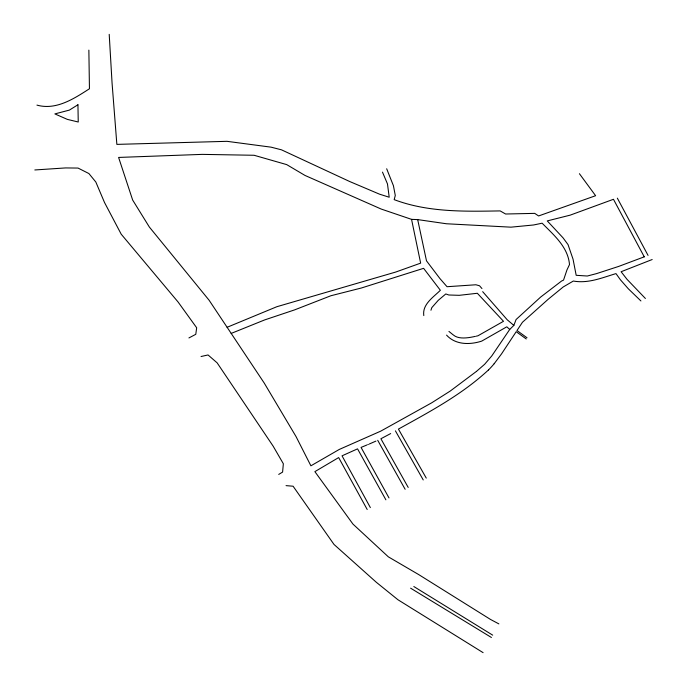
<?xml version="1.0" encoding="UTF-8"?>
<svg xmlns="http://www.w3.org/2000/svg" width="687" height="687" viewBox="0 0 687 687"><rect width="100%" height="100%" fill="white"/><g stroke="black" fill="none" stroke-linecap="round" stroke-linejoin="round"><path stroke-width="1.03" d="M430.947 310.241L431.797 307.647L438.254 300.331L445.803 293.95L448.791 294.989L459.242 295.324L477.336 293.272L503.502 321.293L477.912 335.806L476.263 336.166M476.529 371.341L484.636 364.282L491.755 355.96L509.72 329.451L513.85 325.398L516.083 319.532L540.66 297.059L561.605 281.009L563.529 280.124L566.947 269.965L569.506 264.555C567.986 246.882 553.739 235.006 542.129 223.198L533.627 224.975L510.965 227.165L446.447 223.764L417.679 219.6L411.556 219.359L381.225 209.063L305.011 175.443L286.702 164.614L254.096 155.271L202.261 154.377L118.602 157.435L132.66 200.046L149.345 227.028L209.114 300.245L264.203 383.02L296.011 436.52L310.902 465.812L339.232 449.461L380.718 431.153L431.685 402.822L450.225 391.058L476.211 371.581M494.159 363.741L501.553 353.865L516.203 331.692L526.233 338.957M488.466 369.958C461.896 394.63 429.882 411.676 398.434 429.092L426.266 478.109M278.716 474.408L282.597 472.089L283.345 463.751L273.151 446.164L217.144 362.856L208.049 354.956L201.042 356.51M390.68 433.566L380.899 438.753L408.207 487.427M188.925 337.944L195.786 334.303L196.671 327.768L178.079 301.997L121.213 234.207L104.518 202.51L95.828 182.021L88.898 173.545L78.035 168.066L65.583 167.929L34.822 169.964M375.901 441.114L369.297 444M367.897 444.583L368.352 444.395M366.978 444.97L361.053 447.409L388.997 497.929M227.114 327.287L276.835 306.72L395.66 272.069L420.65 263.138L411.556 219.359M231.193 333.418L264.572 319.953L294.568 309.897L330.911 295.736L361.371 288.008L423.604 268.325L440.367 290.283C433.377 297.248 422.144 304.272 423.793 315.591M652.178 259.531L621.108 271.734L627.033 279.334L645.402 298.484M475.378 336.347C468.199 338.004 458.598 339.515 453.403 335.007A28.845 25.213 28.9 0 1 452.862 334.612L448.946 331.426M286.05 485.632L293.091 486.216L334.002 544.447L376.347 582.301L397.936 599.742L483.098 652.65M36.943 105.111C56.136 110.495 74.067 98.653 89.447 88.76L88.863 50.125M498.865 623.89L490.484 619.434L418.701 574.581L388.327 556.831L352.955 524.087L314.878 471.634L338.665 457.568L367.202 509.496M491.411 637.484L410.611 588.175M413.814 586.526L492.691 635.149M527.006 337.772L516.985 330.516L522.472 322.246L548.174 299.274L563.22 286.968L573.327 281.043C588.209 283.731 602.078 277.763 615.99 273.598L620.387 279.755L628.304 288.763L640.919 300.949M446.55 335.119C455.524 344.96 469.796 344.951 481.699 341.121L506.808 326.806L509.72 329.451M513.85 325.398L507.238 319.79L482.669 291.657M481.948 288.54L479.543 285.783L475.902 284.77L447.031 286.711L439.929 278.57L426.498 260.837L417.679 219.6M579.416 173.708L595.612 195.709L538.599 215.958L534.718 213.374L505.606 214.009L500.153 210.909C464.558 211.493 428.044 212.42 394.183 199.642L395.283 195.486L393.436 185.748L386.669 168.77M395.411 430.852L423.235 479.947M377.704 440.29L405.141 489.29M385.888 499.818L357.541 448.86L342.04 455.824L370.353 507.581M617.338 198.148L648.047 255.409M382.487 172.119L387.477 183.936L389.203 197.229L379.507 194.163L349.735 181.54L281.49 149.826L271.082 147.164L226.985 141.324L116.859 144.382L112.067 83.118L109.207 34.35M494.151 363.741A101.161 89.181 24.6 0 1 488.474 369.958M77.94 104.767L69.37 110.109L54.857 113.905L67.309 119.366L78.241 122.011L77.94 104.767M644.251 256.835L618.652 266.427L596.496 273.632L587.299 276.019L576.187 275.307L573.044 259.188L568.037 244.606L563.031 237.822L547.264 220.913L570.167 215.151L613.465 199.29L644.251 256.835"/></g></svg>
